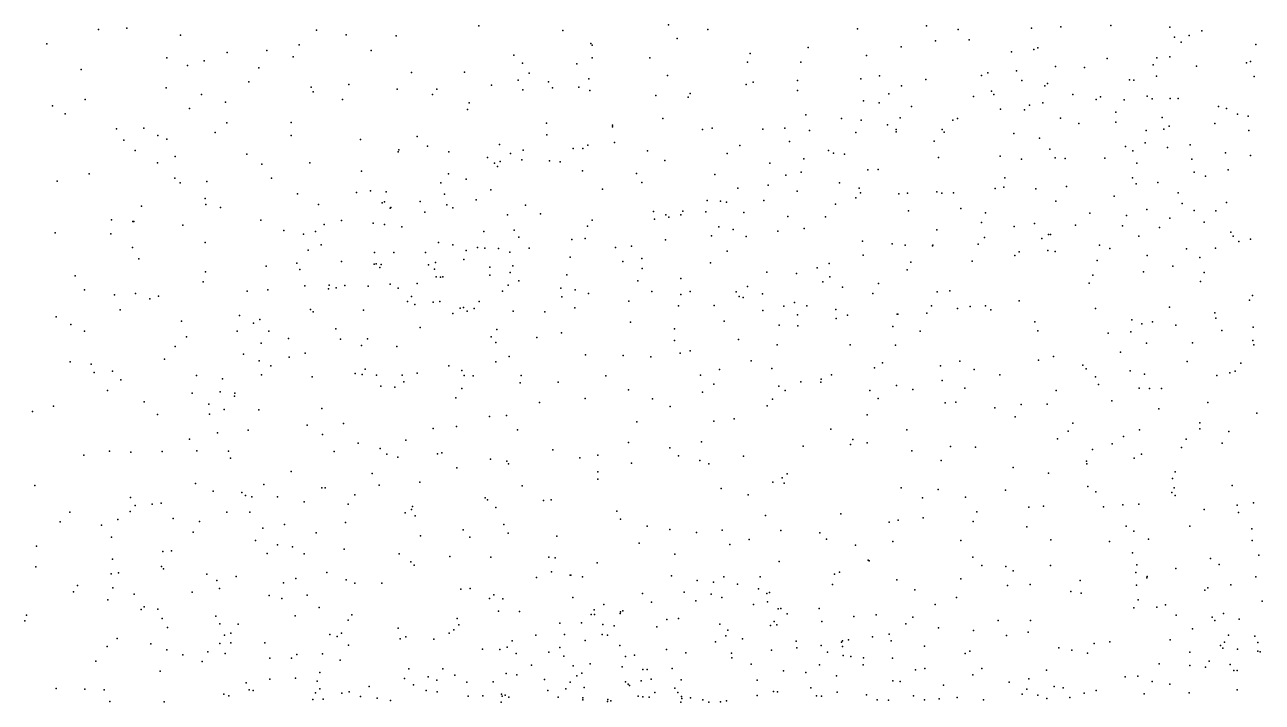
# Model space of a CAD drawing. Header units: metres. Extents: x -25 to 25, y -27.8 to 27.8.
# Drawn here: x -18.771 to -15.675, y 0.013 to 1.707 of the extents above; entities that cross this region are included whole.
import ezdxf

# ---------------------------------------------------------------- set-up
doc = ezdxf.new("R2010")
doc.units = ezdxf.units.M

msp = doc.modelspace()

# ---------------------------------------------------------------- linework, layer by layer
for p in [(-17.6345, 1.7041, 3.4828), (-17.1605, 1.7072, 14.3262), (-16.5146, 1.7042, 1.9715), (-16.0535, 1.7056, 6.6601), (-18.5857, 1.6956, -1.8191), (-18.5154, 1.6983, -7.9955), (-18.3811, 1.6815, 6.8283), (-18.0406, 1.6933, 5.7125), (-17.9669, 1.6816, 7.8731), (-17.8418, 1.6799, -8.3388), (-17.4247, 1.6926, 4.6029), (-17.1386, 1.6732, 2.5219), (-17.0621, 1.6954, -0.9799), (-16.687, 1.697, 15.7421), (-16.4352, 1.695, 14.1338), (-16.252, 1.6984, 9.0967), (-16.1788, 1.7023, 7.4646), (-15.9057, 1.7015, 9.8034), (-15.894, 1.6762, 7.4501), (-15.8578, 1.6804, 1.9467), (-15.826, 1.6917, -0.7025), (-18.7153, 1.6592, -7.5697), (-18.1648, 1.6427, 7.4469), (-18.0842, 1.6572, 7.5841), (-17.9037, 1.6426, 8.0137), (-17.3542, 1.6603, -1.0609), (-17.3513, 1.6564, 8.8299), (-16.811, 1.6507, 14.0933), (-16.5784, 1.6518, -8.0686), (-16.4925, 1.6674, 7.055), (-16.4081, 1.6697, 16.1556), (-16.2466, 1.6456, 16.4418), (-16.236, 1.6492, 1.9388), (-15.8774, 1.6636, 16.7541), (-15.6909, 1.6578, 6.2783), (-18.4154, 1.6243, -1.8597), (-18.3214, 1.617, 6.3178), (-18.264, 1.6376, -1.7591), (-18.0988, 1.6269, -1.6449), (-17.5474, 1.6312, 4.5022), (-17.5253, 1.6108, 8.6736), (-17.3508, 1.6246, -8.2353), (-17.2072, 1.6249, 15.2216), (-16.9626, 1.6135, 14.1169), (-16.9559, 1.6353, 15.4955), (-16.829, 1.6134, 8.999), (-16.6645, 1.6305, -0.9905), (-16.3024, 1.6391, 6.846), (-16.0631, 1.623, 16.6401), (-15.9385, 1.6247, 6.5409), (-15.9064, 1.6273, 14.1518), (-15.7143, 1.6122, 14.1768), (-15.7043, 1.6152, 16.8971), (-18.6291, 1.5953, -1.9522), (-18.3631, 1.6052, 6.9995), (-18.185, 1.5993, 5.9706), (-17.8033, 1.5878, -1.3835), (-17.6709, 1.5889, 3.2681), (-17.5091, 1.5865, -1.1804), (-17.3894, 1.6097, 14.737), (-17.1629, 1.5807, 14.2223), (-16.6327, 1.5796, 15.9042), (-16.3771, 1.5804, 12.0035), (-16.3617, 1.5867, -7.8616), (-16.2897, 1.5922, 7.5368), (-16.192, 1.6032, 14.1336), (-16.1195, 1.6003, 9.0789), (-15.9481, 1.607, 9.4067), (-15.839, 1.6036, 9.9761), (-18.4169, 1.5495, 6.669), (-18.2099, 1.5645, -8.1012), (-18.0539, 1.5513, 7.8234), (-17.9602, 1.5581, 5.5806), (-17.6026, 1.5563, 2.9588), (-17.536, 1.5687, -8.2243), (-17.4601, 1.5647, 5.0295), (-17.4506, 1.5494, 4.8036), (-17.3849, 1.5512, 2.6734), (-17.3593, 1.5722, 14.9651), (-16.9657, 1.5581, 8.9366), (-16.9487, 1.5638, -1.0617), (-16.8377, 1.5675, 15.6779), (-16.6792, 1.5718, 7.3055), (-16.5776, 1.5541, 11.988), (-16.5165, 1.5703, 16.2217), (-16.276, 1.5676, 12.1647), (-16.2192, 1.5548, 11.94), (-16.2119, 1.5607, -0.8623), (-16.0068, 1.5697, -7.5163), (-15.996, 1.5683, 7.5539), (-15.9394, 1.5784, 9.5614), (-15.6948, 1.5779, 7.4683), (-18.6196, 1.5206, -7.422), (-18.3287, 1.5328, 7.2382), (-18.0492, 1.5393, -8.1573), (-17.9761, 1.5206, -1.4989), (-17.839, 1.5463, 5.4486), (-17.7507, 1.5332, 4.0899), (-17.7395, 1.546, 3.6568), (-17.5243, 1.5442, 4.6398), (-17.3572, 1.5427, 15.1403), (-17.1918, 1.5301, -8.1262), (-17.1106, 1.5258, 15.5067), (-17.1058, 1.5354, 8.8764), (-16.8374, 1.5426, -8.0532), (-16.6722, 1.5171, 12.2167), (-16.6087, 1.5345, 8.9487), (-16.3973, 1.5282, 11.7873), (-16.3522, 1.5409, 12.314), (-16.3465, 1.5325, -0.9507), (-16.1486, 1.5331, 12.2521), (-16.0901, 1.5199, 6.7091), (-16.0799, 1.5267, 12.0297), (-16.0203, 1.5196, 14.1314), (-15.963, 1.5284, 2.015), (-15.9506, 1.5221, 9.2289), (-15.905, 1.5225, 9.7991), (-15.8855, 1.5224, -0.9133), (-18.7009, 1.5047, -2.0621), (-18.3584, 1.4979, 6.4228), (-18.2684, 1.5134, 7.4214), (-17.6628, 1.4955, -8.1706), (-17.6585, 1.5122, -1.3044), (-16.6332, 1.5118, 14.0384), (-16.5527, 1.5028, 11.7868), (-16.3295, 1.4959, 16.6446), (-16.2695, 1.4944, -7.6718), (-16.2569, 1.5062, 8.9208), (-16.2237, 1.5121, 11.7902), (-16.0413, 1.489, -0.9283), (-15.7845, 1.5027, 6.3986), (-15.7646, 1.4979, -1.0109), (-18.6697, 1.4847, -6.877), (-18.265, 1.4619, -1.7268), (-18.1044, 1.4632, -1.5754), (-17.4657, 1.461, 8.5792), (-17.3, 1.4565, 2.5384), (-17.174, 1.4725, -1.123), (-16.8167, 1.4817, 14.0318), (-16.7271, 1.4725, 16.0202), (-16.6781, 1.469, 16.1895), (-16.6124, 1.4566, 16.3998), (-16.5809, 1.4745, 7.1431), (-16.4492, 1.4689, 8.8793), (-16.4374, 1.4727, 7.0217), (-16.1796, 1.4739, 7.6305), (-16.1338, 1.4603, -7.5092), (-16.0414, 1.4636, 16.8138), (-15.9254, 1.475, -7.3642), (-15.7939, 1.4604, 14.1445), (-15.7372, 1.484, 10.0991), (-15.7099, 1.4783, -7.1453), (-18.5411, 1.4467, -7.0473), (-18.4723, 1.4485, -7.7372), (-18.4377, 1.43, 6.8634), (-18.2944, 1.438, 7.5862), (-18.1038, 1.4305, 5.8035), (-17.789, 1.4276, 3.5157), (-17.4645, 1.4317, 14.9274), (-17.3007, 1.4516, 14.2893), (-17.0752, 1.4456, 14.0914), (-17.0509, 1.4485, 15.6683), (-16.9244, 1.4462, 2.3642), (-16.8696, 1.4486, 15.8157), (-16.8074, 1.4427, 8.8788), (-16.6913, 1.4377, -7.9117), (-16.591, 1.4452, -1.0748), (-16.5907, 1.4394, 12.4836), (-16.476, 1.4455, 16.6072), (-16.4704, 1.4389, 7.5952), (-16.296, 1.4355, 12.5192), (-15.9651, 1.4425, 7.6568), (-15.9209, 1.4464, 6.5689), (-15.9076, 1.4534, 12.0217), (-15.7084, 1.4429, 7.6026), (-18.5224, 1.4188, -7.5218), (-18.4153, 1.4215, 7.0871), (-17.9304, 1.42, -8.0731), (-17.8349, 1.3941, 4.0865), (-17.7631, 1.4037, 4.3133), (-17.5826, 1.408, 4.6836), (-17.5235, 1.394, 8.4184), (-17.3988, 1.398, -1.2217), (-17.3749, 1.3979, 15.5435), (-17.362, 1.406, -8.0654), (-17.2955, 1.4125, 8.6826), (-16.982, 1.4052, -7.9811), (-16.8576, 1.4149, 12.0613), (-16.4959, 1.4164, 2.122), (-16.2324, 1.4234, 2.04), (-16.2066, 1.396, 6.8576), (-16.0168, 1.4028, 11.747), (-15.9682, 1.4119, -1.0813), (-15.9116, 1.4002, 9.4888), (-15.8549, 1.4068, 2.1342), (-18.4947, 1.3928, -7.3492), (-18.3944, 1.3779, 7.3863), (-18.215, 1.3833, 7.8269), (-17.8362, 1.3892, 5.4691), (-17.7097, 1.3898, 5.3426), (-17.6126, 1.3749, 8.2764), (-17.5816, 1.3654, 15.3437), (-17.5551, 1.3851, 5.1752), (-17.5274, 1.3693, 15.1553), (-17.4575, 1.3666, 15.702), (-17.4308, 1.3641, 14.4071), (-17.2125, 1.3923, 15.6974), (-17.1697, 1.3677, 2.4506), (-17.0138, 1.3854, 15.8352), (-16.822, 1.3718, -1.1061), (-16.7599, 1.3929, 2.2828), (-16.7477, 1.3857, 11.7492), (-16.7196, 1.3839, 7.4629), (-16.4851, 1.3754, 12.6183), (-16.3309, 1.3785, 16.7965), (-16.2773, 1.3712, -7.531), (-16.1932, 1.3741, 8.8039), (-16.168, 1.3725, 11.5992), (-16.0684, 1.3733, -7.3731), (-15.9983, 1.3922, 12.434), (-15.8509, 1.3711, 11.7862), (-15.7669, 1.3867, 12.1755), (-15.704, 1.3799, 11.8683), (-18.6097, 1.3344, -2.1236), (-18.4386, 1.3619, -1.8924), (-18.1775, 1.3583, 5.9507), (-18.0577, 1.3619, -7.96), (-17.9283, 1.3409, -1.3409), (-17.7103, 1.3347, 3.1248), (-17.5957, 1.3612, -8.0327), (-17.5877, 1.3529, 2.7825), (-17.3752, 1.3416, 8.5233), (-17.2406, 1.3354, 14.1773), (-17.0446, 1.3325, 8.7262), (-16.9065, 1.3608, 12.2286), (-16.867, 1.3312, 12.513), (-16.8287, 1.3386, 16.2518), (-16.6614, 1.3447, 13.9926), (-16.6353, 1.3454, 11.5906), (-15.989, 1.3612, 8.9874), (-15.8452, 1.3383, -7.1113), (-15.7602, 1.3441, 2.2485), (-18.6891, 1.3162, -6.804), (-18.3954, 1.324, 6.4457), (-18.3816, 1.3119, -1.7571), (-18.3154, 1.3156, -7.6978), (-18.1531, 1.3234, -1.4779), (-17.7295, 1.3122, 15.7348), (-17.6666, 1.3211, 2.9472), (-17.2273, 1.3128, 15.9495), (-16.9111, 1.3057, 11.8335), (-16.7328, 1.3118, 8.7464), (-16.3216, 1.3013, 8.6941), (-16.3187, 1.3244, 2.1329), (-16.1649, 1.3028, 12.6536), (-15.9994, 1.3247, 2.1492), (-15.9902, 1.3093, 7.7975), (-15.9363, 1.3126, 11.6222), (-15.8171, 1.3287, 12.4064), (-18.3196, 1.2728, 6.2348), (-18.0886, 1.2843, -7.8088), (-17.9409, 1.2874, 5.6117), (-17.9057, 1.2918, -7.9223), (-17.8662, 1.2895, 3.7285), (-17.7209, 1.2832, -7.9433), (-17.6043, 1.2944, 14.88), (-17.3251, 1.2959, 2.5168), (-16.9866, 1.299, 2.3959), (-16.8385, 1.2909, -7.7936), (-16.6917, 1.2743, 12.7285), (-16.6833, 1.2984, -7.7453), (-16.6801, 1.2871, 7.6508), (-16.5841, 1.2847, 16.7277), (-16.5626, 1.2861, -7.6354), (-16.4893, 1.2895, 8.6885), (-16.4762, 1.2861, -1.1103), (-16.4474, 1.287, 11.4986), (-16.3428, 1.2978, 7.7655), (-16.2409, 1.2968, 14.0355), (-16.045, 1.2785, 14.0785), (-15.8855, 1.2871, 9.2662), (-18.4789, 1.2534, 7.2572), (-18.3177, 1.2579, -6.8709), (-18.2809, 1.2502, -7.4383), (-18.0359, 1.258, 5.736), (-17.8765, 1.262, 15.7135), (-17.8705, 1.2648, 15.3128), (-17.8566, 1.2484, -1.2263), (-17.8549, 1.2499, 4.1618), (-17.7817, 1.2655, 3.2867), (-17.7145, 1.2567, 15.0764), (-17.7, 1.2497, -1.1856), (-17.6413, 1.2691, 15.8989), (-17.5179, 1.2558, 4.95), (-17.1978, 1.2402, -7.8191), (-17.124, 1.2408, 12.6906), (-17.0671, 1.239, 12.8544), (-17.0634, 1.2676, 16.1138), (-17.03, 1.2659, 12.3178), (-17.0152, 1.2639, 12.1358), (-16.9218, 1.2681, 12.648), (-16.7428, 1.2588, 7.2937), (-16.56, 1.2415, 2.2766), (-16.4291, 1.2481, 13.9855), (-16.1912, 1.2659, -7.3289), (-15.9636, 1.2452, 16.9713), (-15.8756, 1.2601, 14.1172), (-15.8452, 1.2424, 9.4116), (-15.7911, 1.2422, -6.7617), (-15.7644, 1.2627, 11.6277), (-18.5532, 1.2198, -6.7924), (-18.4999, 1.2155, -1.879), (-18.4974, 1.2151, 7.4117), (-18.1797, 1.2182, -6.9406), (-18.0212, 1.2074, -7.6424), (-17.9785, 1.2177, 8.1233), (-17.8992, 1.2111, 3.8781), (-17.8703, 1.2081, -7.739), (-17.7696, 1.2382, 4.4019), (-17.5632, 1.2317, -7.8409), (-17.4805, 1.2345, -1.1662), (-17.351, 1.2182, 12.7436), (-17.1953, 1.2207, 12.9981), (-17.1666, 1.2319, -1.1728), (-17.1592, 1.2263, 12.5187), (-17.1293, 1.232, 14.0754), (-16.972, 1.238, -1.1573), (-16.8613, 1.2276, 12.8155), (-16.7675, 1.2265, 13.9722), (-16.3771, 1.213, -7.4031), (-16.3676, 1.2365, 12.7765), (-16.2448, 1.2106, -1.1195), (-16.1061, 1.2361, 6.884), (-16.0148, 1.2301, 11.5038), (-15.9058, 1.2232, 6.7073), (-15.82, 1.2138, 2.4231), (-18.6945, 1.1868, -2.463), (-18.5552, 1.1842, -2.0509), (-18.375, 1.2062, -1.6108), (-18.1228, 1.1931, -7.3016), (-18.0734, 1.1835, -7.4787), (-18.0436, 1.1899, 15.4603), (-17.8274, 1.2017, 15.8759), (-17.6221, 1.19, 8.2351), (-17.5462, 1.1934, 2.7005), (-17.3629, 1.2036, 16.0857), (-17.0523, 1.1792, 11.9402), (-17.0345, 1.2016, 8.5819), (-16.9983, 1.1954, 16.31), (-16.9659, 1.1774, 11.7536), (-16.8865, 1.1913, 16.4574), (-16.8207, 1.1977, -7.6483), (-16.489, 1.1945, 16.8945), (-16.2951, 1.2024, 7.9512), (-16.2097, 1.1829, 11.409), (-16.2044, 1.1824, 8.456), (-16.142, 1.2059, -7.1827), (-16.0246, 1.2045, -1.1195), (-15.984, 1.1782, -6.9098), (-15.932, 1.1999, 9.0513), (-15.7534, 1.1888, -1.1374), (-15.7475, 1.1784, 9.7909), (-18.5009, 1.1506, 6.8517), (-18.3192, 1.1627, -1.4718), (-18.0289, 1.1572, -6.9799), (-17.7352, 1.1624, 14.7882), (-17.6995, 1.1565, 16.0277), (-17.6384, 1.15, 2.8532), (-17.6196, 1.1483, 12.779), (-17.5856, 1.1474, 4.8347), (-17.5346, 1.176, 12.9301), (-17.5088, 1.1484, 16.1243), (-17.4024, 1.1705, 12.5442), (-17.3687, 1.1729, -7.7169), (-17.2927, 1.1505, 12.4183), (-17.2529, 1.1535, 13.2375), (-17.1678, 1.1694, -7.6847), (-16.6746, 1.166, 12.8996), (-16.6009, 1.1597, -7.481), (-16.568, 1.1558, -1.1345), (-16.5001, 1.1546, 7.1578), (-16.4988, 1.1564, 12.8758), (-16.3855, 1.1583, 2.297), (-16.3698, 1.1754, 11.3998), (-16.2264, 1.1726, 12.8048), (-16.0821, 1.1558, 12.7449), (-16.0564, 1.1475, 8.7379), (-15.8645, 1.1465, 11.4698), (-15.792, 1.1489, 7.8051), (-15.7332, 1.1655, 17.0036), (-15.7047, 1.171, -6.3993), (-18.4856, 1.1221, -1.7161), (-18.0617, 1.1438, -1.2174), (-17.9779, 1.1153, 15.8347), (-17.8954, 1.1376, 3.6903), (-17.8471, 1.1373, 4.2985), (-17.7679, 1.1373, 14.6081), (-17.6724, 1.1204, 14.288), (-17.666, 1.1431, 4.6414), (-17.5571, 1.1382, 12.5888), (-17.406, 1.1262, 14.1627), (-17.2744, 1.1149, 2.4818), (-17.2272, 1.1228, 12.2518), (-17.0138, 1.1412, 13.22), (-16.673, 1.1307, 8.4867), (-16.4002, 1.116, 8.1502), (-16.2942, 1.1304, 8.3073), (-16.2834, 1.1393, -7.2045), (-16.211, 1.1424, 8.1633), (-16.1933, 1.1403, 17.0267), (-16.0879, 1.1174, 8.0694), (-15.9626, 1.1298, -6.7062), (-15.8314, 1.125, -6.483), (-18.3187, 1.089, 7.9489), (-18.1666, 1.1037, -6.7977), (-18.0902, 1.111, 5.8579), (-18.0825, 1.0956, 15.2891), (-17.8968, 1.1083, 14.2947), (-17.8918, 1.1093, -7.3216), (-17.8826, 1.1006, 14.8405), (-17.8794, 1.1079, -7.0737), (-17.7606, 1.1071, 14.133), (-17.7457, 1.096, 5.4888), (-17.7434, 1.1126, 3.15), (-17.6075, 1.1012, -7.5276), (-17.5565, 1.0878, 13.1997), (-17.5496, 1.1047, 5.0592), (-17.2264, 1.0978, 14.0696), (-17.0548, 1.1119, 8.4405), (-16.9143, 1.0884, 11.614), (-16.8401, 1.085, 2.3991), (-16.7886, 1.0992, 16.6843), (-16.7587, 1.1105, 13.0565), (-16.5629, 1.0943, 8.383), (-16.5539, 1.1132, 2.37), (-15.9723, 1.0892, 6.8739), (-15.8987, 1.1034, 12.7002), (-15.8199, 1.0881, 9.22), (-18.6446, 1.0797, -6.7652), (-18.3243, 1.0645, 6.2464), (-18.0702, 1.0541, 14.1258), (-18.0092, 1.056, 13.926), (-17.9702, 1.0549, 5.7424), (-17.9115, 1.0535, 3.9934), (-17.8561, 1.0582, 16.0205), (-17.7893, 1.0605, -6.8413), (-17.7415, 1.0772, -7.1471), (-17.7303, 1.0758, 13.9787), (-17.7248, 1.0767, 12.9839), (-17.6075, 1.0809, -1.0812), (-17.5615, 1.0559, -7.0792), (-17.5348, 1.067, -7.3563), (-17.4146, 1.0815, 13.3299), (-17.2372, 1.0665, -1.1436), (-17.1294, 1.0725, -7.4761), (-16.9622, 1.0527, 13.3798), (-16.774, 1.0644, -7.3954), (-16.7563, 1.0765, 7.7959), (-16.6351, 1.0605, 8.0755), (-16.1077, 1.0614, -6.7479), (-16.0983, 1.0809, 2.466), (-15.8296, 1.0655, 2.7575), (-18.6213, 1.0446, -2.1503), (-18.5463, 1.0319, 7.1331), (-18.4934, 1.0356, 7.7154), (-18.4575, 1.0219, -1.5044), (-18.436, 1.0284, 6.4939), (-18.2139, 1.0414, -1.231), (-18.1625, 1.0443, 15.5478), (-18.0106, 1.0472, 15.0213), (-17.9917, 1.0493, -6.775), (-17.8365, 1.0485, 5.6055), (-17.8028, 1.0274, 8.2398), (-17.5755, 1.0408, 8.245), (-17.4293, 1.0488, -1.0959), (-17.4269, 1.0267, -6.8468), (-17.3938, 1.0441, 16.2616), (-17.3605, 1.0349, -7.0793), (-17.2023, 1.0401, -7.3193), (-17.1294, 1.0325, 8.2163), (-17.1058, 1.0403, 16.4081), (-16.9913, 1.0393, 8.3072), (-16.9831, 1.028, -7.317), (-16.9737, 1.0249, 13.926), (-16.9247, 1.0344, -1.2036), (-16.7249, 1.0508, 7.948), (-16.6493, 1.0353, 16.8866), (-16.4882, 1.0396, 13.0082), (-16.4561, 1.0418, -1.1241), (-15.699, 1.0301, 9.5184), (-18.5316, 0.9946, 6.873), (-18.0554, 0.9953, 14.6157), (-17.9233, 0.9934, 3.8488), (-17.8133, 1.015, 12.6319), (-17.7945, 1.008, 3.2945), (-17.7492, 1.0137, 12.4805), (-17.7325, 1.0156, 4.5289), (-17.6811, 0.9983, 13.237), (-17.6731, 0.9998, 13.8228), (-17.6642, 0.9914, -6.7439), (-17.6463, 0.998, 16.2174), (-17.6339, 1.0149, 5.3837), (-17.5491, 0.9912, 5.1873), (-17.3942, 0.999, 8.2334), (-17.2593, 1.016, 13.4674), (-17.1355, 1.004, -7.0477), (-17.0459, 1.0055, 11.7297), (-16.9243, 0.993, -7.1368), (-16.8721, 1.0039, 7.8953), (-16.8446, 1.0129, 11.4987), (-16.814, 1.0043, 13.8547), (-16.742, 0.9949, -7.1424), (-16.5021, 1.0047, 13.8394), (-16.4369, 0.9979, 2.4534), (-16.4053, 1.0029, 7.1748), (-16.367, 1.0047, -6.9042), (-16.3536, 0.9943, 11.2918), (-16.2827, 1.0167, 13.8798), (-16.0918, 0.9976, 2.6491), (-15.9068, 1.0006, 7.9667), (-15.7065, 1.0182, 7.7371), (-18.6922, 0.9767, -2.5016), (-18.3782, 0.9658, -6.734), (-18.2337, 0.9801, 8.0567), (-18.1986, 0.961, 15.3345), (-18.1823, 0.9704, 15.703), (-18.0488, 0.9895, 8.1666), (-17.6994, 0.9855, 3.0692), (-17.4699, 0.9897, 12.2606), (-17.2549, 0.9635, -6.7057), (-17.0208, 0.9659, -6.8531), (-16.8372, 0.9816, 7.4731), (-16.7407, 0.9726, 7.3104), (-16.7121, 0.9809, 13.2821), (-16.5882, 0.9836, 7.2464), (-16.5869, 0.9838, -7.0162), (-16.5137, 0.9862, 17.0085), (-16.2441, 0.9643, 2.5703), (-16.0008, 0.9697, -1.0602), (-15.9497, 0.9647, 17.0971), (-15.7938, 0.9872, 6.7716), (-15.7911, 0.9738, 11.3444), (-18.6551, 0.9575, -2.3449), (-18.6211, 0.941, -1.9412), (-18.2389, 0.941, 14.1095), (-18.1601, 0.9409, 14.431), (-17.9922, 0.9469, -1.0332), (-17.7812, 0.95, 13.6485), (-17.5893, 0.9452, 2.8392), (-17.4275, 0.9369, -6.6744), (-17.1455, 0.9466, 13.5476), (-16.8837, 0.9556, 16.6915), (-16.8365, 0.9543, -6.9749), (-16.5987, 0.9529, 2.4543), (-16.5304, 0.9413, -6.8343), (-16.2363, 0.9422, 12.9427), (-16.06, 0.9358, 8.3032), (-16.0034, 0.9393, 11.2974), (-15.976, 0.9591, 8.8747), (-15.8912, 0.9557, 14.0214), (-15.7758, 0.9423, 2.9976), (-15.6974, 0.9514, 9.3629), (-18.3944, 0.9027, -1.3021), (-18.3661, 0.9271, 7.9377), (-18.1792, 0.9111, -6.7269), (-18.111, 0.9224, 14.7432), (-17.9806, 0.9213, 16.0193), (-17.9281, 0.9054, 12.7453), (-17.913, 0.9218, -6.7209), (-17.8401, 0.903, 3.4267), (-17.6041, 0.9268, 13.4218), (-17.5919, 0.9127, 4.8279), (-17.4899, 0.9252, 13.8511), (-17.1452, 0.9176, 11.8183), (-16.9851, 0.9198, 13.5564), (-16.888, 0.9065, 7.7487), (-16.7054, 0.9069, -6.8116), (-16.5925, 0.9062, 13.2185), (-15.9642, 0.9112, 2.9292), (-15.8491, 0.9119, 9.1034), (-15.6981, 0.9176, -6.2133), (-15.6961, 0.9072, -1.0474), (-18.4208, 0.8709, 6.468), (-18.2232, 0.8837, 13.7902), (-18.1843, 0.867, 14.593), (-18.1088, 0.876, 13.658), (-18.0687, 0.8857, 5.9162), (-17.5589, 0.8773, 8.2565), (-17.3681, 0.8816, 16.4005), (-17.2734, 0.8801, 13.6347), (-17.2048, 0.8768, 13.9075), (-17.1313, 0.8858, -6.5986), (-17.1058, 0.8918, 2.5027), (-16.9531, 0.8668, -6.6206), (-16.2347, 0.8685, -1.0669), (-16.1967, 0.878, 11.2515), (-16.0298, 0.8888, 7.0256), (-18.6566, 0.8644, -2.1278), (-18.6043, 0.8586, -1.7724), (-18.5966, 0.8377, -6.7168), (-18.551, 0.8411, -1.5738), (-18.1548, 0.8545, 8.1282), (-17.9189, 0.8456, 3.787), (-17.7095, 0.8546, -6.6747), (-17.6775, 0.843, 12.2535), (-17.5919, 0.8645, 5.3912), (-17.0328, 0.8451, 16.5905), (-16.9021, 0.8475, 11.5079), (-16.6451, 0.8489, -1.1788), (-16.6249, 0.8622, -6.6731), (-16.4797, 0.8545, -6.6099), (-16.4314, 0.8657, 13.7846), (-16.3953, 0.8454, 17.1018), (-16.1235, 0.8559, 17.1303), (-16.1157, 0.8464, 12.9133), (-16.0052, 0.8418, 13.8888), (-15.8631, 0.8648, 6.9044), (-15.7564, 0.8372, 3.1237), (-15.7428, 0.8412, 11.2786), (-15.7282, 0.861, 17.0507), (-18.5299, 0.8192, 7.641), (-18.3409, 0.8304, 14.0421), (-18.2763, 0.822, 14.362), (-18.178, 0.832, 6.0688), (-18.0512, 0.8272, -6.7093), (-17.9438, 0.8348, 12.5801), (-17.9266, 0.833, 13.0078), (-17.8904, 0.8311, 4.1723), (-17.8267, 0.8308, 13.253), (-17.8221, 0.8142, 12.3663), (-17.7893, 0.8356, 4.4104), (-17.6717, 0.8301, 5.5611), (-17.649, 0.8295, 4.6638), (-17.5316, 0.8114, -0.9694), (-17.529, 0.8299, 5.0966), (-17.4359, 0.8133, 12.1087), (-17.3173, 0.8295, 8.1789), (-17.08, 0.8306, 13.7005), (-17.0467, 0.8085, -1.1815), (-16.829, 0.8139, 2.5118), (-16.7791, 0.8138, -6.5596), (-16.7786, 0.8209, 7.365), (-16.7526, 0.8316, 13.607), (-16.4757, 0.8178, 2.5878), (-16.3317, 0.8319, -6.5037), (-16.0918, 0.8265, 2.8957), (-16.0843, 0.8073, 8.6535), (-15.9694, 0.8338, 8.1329), (-15.7886, 0.8301, 14.0402), (-18.564, 0.793, 7.1195), (-18.3515, 0.786, 14.2079), (-18.2819, 0.7896, 6.2126), (-18.246, 0.7785, 15.2641), (-18.2447, 0.7859, -1.0819), (-17.8802, 0.8036, 5.7743), (-17.8447, 0.8007, 16.1997), (-17.6924, 0.7741, 16.3086), (-17.6774, 0.7974, 3.1665), (-17.2605, 0.7946, 13.763), (-17.0754, 0.7883, -6.45), (-16.884, 0.8038, 16.7406), (-16.8681, 0.7929, 7.5221), (-16.6569, 0.793, 13.4409), (-16.5898, 0.8048, 13.7476), (-16.549, 0.7952, 17.0253), (-16.4185, 0.7981, 11.2427), (-16.1904, 0.7924, -6.4167), (-15.9827, 0.7981, -6.3543), (-15.9573, 0.7974, 3.092), (-15.9266, 0.7977, 17.1134), (-18.6984, 0.7531, -2.4746), (-18.4722, 0.7639, 6.6135), (-18.3101, 0.7586, 13.7363), (-18.272, 0.7449, 15.5491), (-18.1849, 0.7439, 13.6013), (-18.0278, 0.7474, 12.7101), (-17.4825, 0.7623, -6.5943), (-17.3689, 0.7728, 2.7276), (-17.2002, 0.7718, 11.8366), (-17.1557, 0.7527, 2.6151), (-16.9135, 0.7542, -6.422), (-16.9001, 0.7708, -1.236), (-16.6354, 0.7724, 7.2788), (-16.4684, 0.762, -6.4675), (-16.4416, 0.7637, 13.1671), (-16.3436, 0.7496, -1.0724), (-16.2781, 0.7576, 2.769), (-16.2128, 0.7581, 7.167), (-16.0508, 0.7667, 8.3087), (-15.9339, 0.7468, 8.9757), (-15.8114, 0.7627, -6.2361), (-18.7516, 0.7399, -2.6355), (-18.4387, 0.7325, 7.8275), (-18.3084, 0.7332, 7.9922), (-17.6084, 0.7278, 8.2547), (-17.5658, 0.7303, 3.0236), (-17.2395, 0.7142, 16.5168), (-17.0469, 0.7161, 7.934), (-16.9956, 0.7218, 2.5911), (-16.6631, 0.7319, 2.5962), (-16.2926, 0.7271, 13.7606), (-15.6881, 0.7356, 3.2261), (-18.2886, 0.687, -6.7078), (-18.2114, 0.6931, 14.8858), (-18.0644, 0.7061, 13.4852), (-18.026, 0.6829, 5.9633), (-17.9735, 0.71, 16.123), (-17.7486, 0.6978, 5.7213), (-17.6903, 0.7023, 4.5121), (-17.5381, 0.6943, 5.413), (-16.7545, 0.6959, 16.8628), (-16.5636, 0.6942, 13.3631), (-16.1608, 0.6907, 2.9841), (-16.149, 0.7109, 11.2197), (-15.9816, 0.6944, 13.8481), (-15.8313, 0.7116, 12.8282), (-15.8308, 0.697, 3.293), (-15.7586, 0.6897, 17.0602), (-18.3585, 0.6711, 6.4387), (-17.9365, 0.6611, 13.2243), (-17.8175, 0.6685, 4.3056), (-17.2599, 0.6623, 8.1128), (-17.078, 0.6639, 16.6052), (-16.8234, 0.6538, 7.3665), (-16.7051, 0.6577, -6.3561), (-16.6988, 0.6697, 11.3535), (-16.6629, 0.662, -1.1913), (-16.4548, 0.6528, 17.0736), (-16.3923, 0.6506, 7.2289), (-16.1873, 0.6716, 12.9975), (-16.0503, 0.6595, 8.8054), (-16.0218, 0.6776, -0.9889), (-15.8767, 0.6503, 11.2255), (-15.8652, 0.6706, 6.958), (-15.7754, 0.6607, 14.0165), (-18.6226, 0.6306, -1.8025), (-18.559, 0.6413, -1.5275), (-18.505, 0.6384, -1.3816), (-18.4266, 0.64, 13.9703), (-18.3398, 0.6416, 14.3883), (-18.2612, 0.6412, 6.253), (-18.2559, 0.6238, 15.3744), (-17.9964, 0.6398, 13.0124), (-17.8817, 0.6472, 12.3434), (-17.865, 0.6336, 5.8476), (-17.837, 0.6256, -0.9071), (-17.7382, 0.6345, 3.3847), (-17.7273, 0.6366, -6.6387), (-17.6053, 0.6213, 5.621), (-17.4494, 0.6439, 16.4532), (-17.3817, 0.6242, 12.0217), (-17.3374, 0.6311, -6.4941), (-17.1566, 0.6491, -1.1482), (-17.1352, 0.6294, -6.3621), (-16.9723, 0.6282, 7.763), (-16.5516, 0.6415, 13.6556), (-16.0998, 0.6452, 8.551), (-15.9952, 0.6231, 7.0658), (-15.9772, 0.6335, -6.2879), (-18.1042, 0.5903, 6.0811), (-17.69, 0.599, 12.1647), (-17.5643, 0.6156, -0.9396), (-17.5602, 0.6091, 3.1562), (-17.337, 0.589, 2.9367), (-17.253, 0.6108, 11.8987), (-17.0815, 0.6174, 11.6946), (-17.0594, 0.6089, 2.7279), (-16.4778, 0.6174, -1.1115), (-16.298, 0.5998, -6.3463), (-16.1143, 0.6161, 13.7871), (-16.1138, 0.6089, 3.2449), (-15.893, 0.5889, 9.0158), (-18.3437, 0.5604, 7.9014), (-17.9016, 0.5853, 3.8619), (-17.7822, 0.5637, 16.2773), (-17.3367, 0.571, -1.0449), (-16.8989, 0.5637, 7.4826), (-16.876, 0.5739, -1.2817), (-16.8708, 0.5612, 11.4785), (-16.8636, 0.5843, 16.7572), (-16.2095, 0.5861, -1.0185), (-15.8993, 0.5722, 3.4769), (-18.7451, 0.555, -2.6756), (-18.2989, 0.5409, 14.6027), (-18.2273, 0.5378, -6.6834), (-18.2181, 0.5304, -1.0212), (-18.2025, 0.5269, 14.982), (-18.1728, 0.5572, 15.8436), (-18.1384, 0.5268, 13.4955), (-18.0277, 0.5489, -0.9275), (-18.0193, 0.549, 12.517), (-17.9446, 0.532, 5.9521), (-17.8838, 0.556, -6.6583), (-17.5262, 0.5539, 4.781), (-17.0284, 0.5472, -1.2258), (-16.9612, 0.532, 7.6289), (-16.5785, 0.549, 7.259), (-16.486, 0.5449, 13.2937), (-16.3168, 0.5438, 3.0132), (-16.1112, 0.5529, 3.3911), (-16.0915, 0.5391, 12.9301), (-15.9012, 0.5372, 8.1258), (-15.895, 0.549, 13.8964), (-15.8924, 0.5298, 17.0706), (-15.7505, 0.5551, 6.8692), (-18.506, 0.5251, 7.5261), (-18.4946, 0.5052, 7.018), (-18.4517, 0.5087, 7.6757), (-18.4295, 0.5107, 14.0791), (-18.0713, 0.5145, -6.6703), (-17.9612, 0.5082, 13.1985), (-17.801, 0.5022, 8.1917), (-17.6185, 0.5245, 16.3742), (-17.6128, 0.5191, 4.5297), (-17.5924, 0.5002, 3.3003), (-17.4732, 0.5178, 5.1352), (-17.4539, 0.5194, -6.5334), (-16.5251, 0.5242, 16.9997), (-16.4173, 0.5262, 11.2437), (-16.2587, 0.5013, 13.0381), (-16.222, 0.5038, 7.1692), (-16.0719, 0.502, 8.4682), (-16.0235, 0.5064, 11.2258), (-15.9838, 0.508, 8.2592), (-15.7377, 0.5056, 11.2253), (-15.6968, 0.5117, 16.9848), (-18.658, 0.4882, -2.5259), (-18.538, 0.4699, -1.5025), (-18.5069, 0.4897, 7.2665), (-18.3993, 0.4727, -1.2082), (-18.3333, 0.4651, 6.5577), (-18.2654, 0.4888, 13.6365), (-18.2072, 0.4882, 15.7093), (-17.8186, 0.487, 12.265), (-17.8032, 0.4952, 3.5909), (-17.7936, 0.4793, 4.2004), (-17.2891, 0.4913, -6.4004), (-17.2801, 0.4705, 8.0489), (-16.9173, 0.4804, -6.1445), (-16.7293, 0.4841, 2.8486), (-16.5854, 0.4681, -6.2321), (-16.5235, 0.4742, 2.947), (-16.3981, 0.4652, 13.135), (-16.389, 0.4896, -1.0924), (-15.8198, 0.4953, 3.5896), (-15.7345, 0.4879, 9.1066), (-18.682, 0.4641, -4.1009), (-18.5787, 0.4559, -1.8307), (-18.3492, 0.4386, 14.3359), (-18.1747, 0.448, 15.234), (-18.1212, 0.4577, 6.1927), (-18.0414, 0.4369, 12.6699), (-17.9679, 0.4624, 8.136), (-17.674, 0.4442, 12.1702), (-17.5718, 0.4579, 8.162), (-17.5614, 0.436, 5.756), (-17.2137, 0.4533, -1.1475), (-17.1566, 0.4447, 7.9029), (-17.0898, 0.4378, 11.7593), (-17.0261, 0.4431, 2.9521), (-16.8791, 0.4425, 7.3043), (-16.7813, 0.4368, 16.7751), (-16.6079, 0.4635, -1.2013), (-16.2639, 0.4517, 11.2434), (-16.0157, 0.453, 3.5842), (-15.996, 0.4412, 8.8357), (-15.856, 0.4537, 12.7976), (-15.7012, 0.4471, -1.043), (-18.7416, 0.403, -6.5396), (-18.5533, 0.4256, -1.674), (-18.193, 0.4173, 15.5553), (-18.1385, 0.4069, 15.0857), (-17.7803, 0.4294, -0.9267), (-17.6568, 0.426, -6.5867), (-17.4395, 0.4282, 5.529), (-17.2339, 0.411, 3.1134), (-17.0071, 0.4079, 7.5291), (-16.9588, 0.4204, 16.652), (-16.765, 0.421, -6.14), (-16.6927, 0.4057, 2.9906), (-16.5987, 0.4154, 13.4204), (-16.4286, 0.4177, 3.1877), (-16.2038, 0.4189, -6.2422), (-16.0566, 0.4153, 8.6231), (-15.9593, 0.4206, -6.1826), (-15.6999, 0.4177, 6.757), (-18.4251, 0.3897, 7.5535), (-18.4033, 0.3916, 6.8722), (-18.1644, 0.3847, 7.9767), (-18.1012, 0.4013, 15.8995), (-18.0717, 0.3842, 13.4989), (-17.9714, 0.3959, 6.0807), (-17.8337, 0.3841, 16.2012), (-17.7072, 0.3774, 3.54), (-17.605, 0.3758, 3.4171), (-17.4592, 0.3759, 4.696), (-17.4438, 0.3741, 12.0821), (-17.144, 0.3837, 16.5359), (-16.3988, 0.3755, 3.4678), (-15.9995, 0.3863, 13.8487), (-15.8045, 0.3723, 3.7421), (-15.6835, 0.3809, 8.0265), (-18.7425, 0.3517, -2.8226), (-18.5514, 0.3706, -1.9801), (-18.4284, 0.3522, -6.6131), (-18.4234, 0.3465, 7.0739), (-17.8047, 0.3643, 3.9945), (-17.7963, 0.3558, 3.7695), (-17.3383, 0.3618, 16.4734), (-16.8836, 0.3649, 3.0984), (-16.661, 0.3683, 3.137), (-16.6585, 0.3671, 16.8456), (-16.3766, 0.3553, -6.2017), (-16.3162, 0.3526, 7.1551), (-16.2981, 0.3416, 3.6093), (-16.2044, 0.3552, 13.7782), (-15.9886, 0.357, -1.0526), (-15.8907, 0.3472, 11.2593), (-15.7824, 0.3572, -6.0412), (-18.5544, 0.3345, -2.4381), (-18.5357, 0.3371, -4.169), (-18.3154, 0.3336, 7.7481), (-18.29, 0.3177, 14.4333), (-18.2421, 0.3278, 6.524), (-18.1231, 0.3116, 15.3947), (-18.0921, 0.3229, -6.6197), (-18.0151, 0.3373, 12.8893), (-17.9669, 0.3193, -0.968), (-17.9452, 0.3109, 13.0356), (-17.8775, 0.3105, 13.2252), (-17.4904, 0.3251, 4.4866), (-17.4529, 0.3394, 3.3305), (-17.4063, 0.3305, 5.2379), (-17.4046, 0.3311, -6.4338), (-17.3753, 0.3268, -1.1015), (-17.1527, 0.3289, 7.7873), (-17.0885, 0.3173, -3.3377), (-17.0474, 0.3131, 13.7684), (-17.0215, 0.3267, -2.9857), (-16.9309, 0.3268, -1.3734), (-16.7447, 0.3334, 3.2663), (-16.7328, 0.3384, 7.2277), (-16.5894, 0.3192, 13.7402), (-16.4289, 0.3218, -1.1489), (-16.1308, 0.3173, 3.6982), (-15.9911, 0.3374, 8.4071), (-15.9634, 0.3246, 6.9967), (-15.9626, 0.3278, 12.7841), (-15.6906, 0.3264, 9.0504), (-18.6488, 0.2893, -4.6828), (-18.6385, 0.3054, -3.9164), (-18.5499, 0.2991, -4.5334), (-18.4965, 0.283, -1.693), (-18.3521, 0.288, 14.079), (-18.2834, 0.2975, 6.7161), (-18.1588, 0.2797, 14.7438), (-18.0643, 0.2809, 15.2372), (-17.6801, 0.2957, -0.9856), (-17.6566, 0.2979, 5.9306), (-17.5975, 0.2815, 4.2862), (-17.2252, 0.2846, 13.8107), (-17.1208, 0.288, 7.6183), (-17.0537, 0.2837, 7.4066), (-16.9873, 0.3082, 11.722), (-16.935, 0.2966, -3.1172), (-16.9145, 0.2853, -5.9658), (-16.9077, 0.2873, -3.3051), (-16.7499, 0.3076, 13.5486), (-16.5444, 0.2939, 11.398), (-16.3119, 0.3052, 11.3052), (-16.2556, 0.3076, 12.9466), (-16.1534, 0.2903, 11.2969), (-16.1283, 0.2855, -6.1442), (-15.9896, 0.3055, 16.9768), (-15.8189, 0.2935, 14.067), (-15.811, 0.2988, 8.1968), (-15.7533, 0.3064, -1.0937), (-18.5629, 0.269, -6.5378), (-18.4719, 0.2519, -1.914), (-18.1277, 0.2722, -1.0552), (-18.0337, 0.2497, 6.3169), (-17.6083, 0.2727, 16.3055), (-17.5747, 0.2718, 12.1954), (-17.3994, 0.2751, 7.9857), (-17.3217, 0.2572, 5.467), (-17.2024, 0.2632, -2.8589), (-17.0916, 0.2669, 11.8768), (-17.0271, 0.2746, -3.4754), (-16.9475, 0.2576, -2.8237), (-16.9126, 0.2645, 7.2271), (-16.4928, 0.2577, 3.6586), (-16.44, 0.2752, 16.8889), (-15.996, 0.2489, 13.922), (-15.9853, 0.269, 8.6023), (-15.9384, 0.2507, -6.0525), (-15.9169, 0.2569, 8.7435), (-15.6749, 0.2657, 14.8227), (-18.7706, 0.2167, -3.206), (-18.7664, 0.2305, -3.4905), (-18.4791, 0.245, -3.992), (-18.4379, 0.2462, -1.4858), (-18.4271, 0.2226, -2.3068), (-18.2924, 0.2285, 6.9946), (-18.0941, 0.2288, 13.6525), (-17.9615, 0.2186, 15.9349), (-17.9526, 0.2318, 12.7586), (-17.6886, 0.2226, 4.0069), (-17.5856, 0.2408, -6.476), (-17.5326, 0.2401, -1.0781), (-17.3537, 0.2325, 13.8884), (-17.3459, 0.2442, 13.6471), (-17.3453, 0.2324, 5.1144), (-17.2813, 0.2351, -1.2309), (-17.2802, 0.239, 12.0877), (-17.2748, 0.242, -3.1543), (-17.1646, 0.22, 16.4602), (-17.1355, 0.2222, -2.6031), (-16.886, 0.2467, 3.391), (-16.8791, 0.2473, 13.6233), (-16.8636, 0.2344, 11.6604), (-16.7829, 0.2474, 13.7923), (-16.6967, 0.2278, 3.5725), (-16.641, 0.2317, -1.3523), (-16.5494, 0.2259, -6.0624), (-16.3355, 0.2175, -6.0962), (-16.2549, 0.2178, 3.7677), (-15.8901, 0.2312, -1.123), (-15.8006, 0.226, 12.6447), (-15.7935, 0.2175, 3.9227), (-15.772, 0.235, 6.7254), (-15.7326, 0.2206, 5.477), (-18.4133, 0.2004, -2.1112), (-18.2827, 0.209, 7.5337), (-18.2369, 0.208, 13.8403), (-17.9784, 0.1858, 7.9306), (-17.8366, 0.1982, 6.1774), (-17.7087, 0.1862, 16.1804), (-17.6971, 0.1944, 12.3186), (-17.6851, 0.2063, 13.5579), (-17.4321, 0.2109, 12.1805), (-17.3776, 0.2119, 3.4343), (-17.3242, 0.2075, 5.7827), (-17.2963, 0.2044, 5.304), (-17.1892, 0.2015, 13.6038), (-17.0321, 0.208, 13.6151), (-17.0121, 0.1934, -2.4268), (-16.9053, 0.2047, 13.8824), (-16.8956, 0.2153, -1.4944), (-16.889, 0.2064, -2.5406), (-16.7766, 0.2153, -3.5451), (-16.5669, 0.2095, 16.7671), (-16.4848, 0.199, 13.0566), (-16.3974, 0.1924, 11.4054), (-16.2604, 0.1885, 12.8483), (-15.849, 0.1966, -5.9254), (-18.5391, 0.1728, -2.7043), (-18.4548, 0.1589, -4.8038), (-18.2828, 0.1601, -1.2937), (-18.2711, 0.1805, -4.3323), (-18.2554, 0.1616, 7.2322), (-18.255, 0.1855, -4.087), (-18.1696, 0.162, 14.3991), (-18.0074, 0.1829, 15.3831), (-17.9891, 0.1776, -6.5352), (-17.9606, 0.1562, 14.8948), (-17.8314, 0.1718, 12.4792), (-17.8169, 0.1768, 13.1269), (-17.747, 0.171, -6.4831), (-17.5512, 0.1664, 13.4627), (-17.4921, 0.1807, 3.5414), (-17.4203, 0.1828, 4.371), (-17.3684, 0.1673, -3.2747), (-17.3262, 0.1821, 16.3758), (-17.3132, 0.1805, 7.8005), (-17.2819, 0.1548, 4.4811), (-17.0423, 0.164, -1.5706), (-17.0165, 0.1795, -3.6594), (-16.9753, 0.1715, 3.5085), (-16.8405, 0.166, 3.611), (-16.7779, 0.1548, -2.3893), (-16.7272, 0.1636, -3.8061), (-16.7248, 0.1665, -5.9216), (-16.7099, 0.169, -3.1544), (-16.6497, 0.1765, -3.44), (-16.6086, 0.1836, -3.6409), (-16.6035, 0.1663, 13.8458), (-16.315, 0.1798, 13.8529), (-16.0953, 0.1599, -6.0276), (-16.0562, 0.1639, 3.8621), (-15.9051, 0.1692, 6.8157), (-15.779, 0.155, 5.6783), (-15.769, 0.1636, 14.3752), (-15.7592, 0.1807, 16.7993), (-15.6935, 0.1783, 6.4487), (-15.686, 0.1622, 6.1369), (-18.5644, 0.1525, -3.7049), (-18.4153, 0.1442, -3.8107), (-18.3752, 0.1316, -1.8636), (-18.3123, 0.1395, -4.6474), (-18.269, 0.1347, -3.8983), (-18.0896, 0.1322, 7.7597), (-18.0255, 0.134, 6.5043), (-17.6254, 0.1457, 7.9548), (-17.5818, 0.1452, 6.0694), (-17.564, 0.1504, 13.8393), (-17.5416, 0.1349, 4.1036), (-17.4597, 0.138, -3.068), (-17.4323, 0.1496, -2.7075), (-17.422, 0.1285, 5.9983), (-17.2674, 0.1273, 3.5232), (-17.2451, 0.1307, -2.3493), (-17.1656, 0.1453, -1.4489), (-17.1166, 0.1364, 14.0581), (-17.0025, 0.1356, 16.4701), (-17.002, 0.1245, -2.0896), (-16.9026, 0.1435, -2.2081), (-16.8393, 0.1489, -1.6261), (-16.7622, 0.1382, 16.5848), (-16.7249, 0.1526, -2.5963), (-16.7233, 0.1302, 11.6471), (-16.7042, 0.1272, -2.8349), (-16.6722, 0.1245, -4.0027), (-16.52, 0.1532, 7.0785), (-16.4178, 0.1353, -3.8073), (-16.4067, 0.141, -1.2714), (-16.184, 0.1491, 16.8362), (-16.151, 0.1434, 6.9807), (-16.1117, 0.1354, 12.6931), (-15.8562, 0.1383, 5.3271), (-15.7737, 0.1484, 8.8232), (-15.7366, 0.1459, 8.3364), (-15.6858, 0.1411, -1.2157), (-15.6798, 0.1393, 4.1624), (-18.5925, 0.116, -2.891), (-18.3264, 0.115, -2.4468), (-18.1573, 0.1234, -4.4232), (-18.1036, 0.1229, 6.7338), (-17.9819, 0.1184, 15.6464), (-17.8096, 0.0963, 13.7501), (-17.7251, 0.0967, -1.1279), (-17.5026, 0.1056, -1.1936), (-17.3987, 0.1043, -2.4265), (-17.3559, 0.109, -6.1357), (-17.276, 0.1013, -5.8959), (-17.2243, 0.0948, 4.8046), (-17.2133, 0.0953, 13.4811), (-17.1508, 0.0976, 5.473), (-16.9535, 0.1086, -1.756), (-16.7826, 0.1065, 13.3404), (-16.6736, 0.1063, 13.1973), (-16.6002, 0.1229, -3.2623), (-16.5422, 0.0944, 3.9441), (-16.5192, 0.0977, -4.0682), (-16.3766, 0.0978, 16.7289), (-16.2148, 0.093, 11.4656), (-15.933, 0.1089, 12.5627), (-15.8562, 0.1046, 14.8021), (-15.8172, 0.101, 11.4454), (-15.8073, 0.1162, 4.9389), (-15.7552, 0.1077, -5.6831), (-18.4315, 0.0906, -5.0202), (-18.1571, 0.071, 7.3156), (-18.0929, 0.0736, 6.9958), (-18.0388, 0.0654, 13.8878), (-18.0322, 0.0877, -4.1803), (-17.8207, 0.0722, 15.9293), (-17.7611, 0.0769, 15.113), (-17.74, 0.0683, 14.9587), (-17.6944, 0.0804, 12.4306), (-17.6647, 0.0631, 16.0914), (-17.5986, 0.0639, 13.2579), (-17.5666, 0.0853, 14.0226), (-17.5399, 0.082, 3.8705), (-17.4707, 0.0696, -6.2471), (-17.4063, 0.063, 14.2499), (-17.3892, 0.0789, 3.6521), (-17.3774, 0.0862, -3.5381), (-17.2674, 0.0639, 12.2383), (-17.2283, 0.0666, 16.317), (-17.2037, 0.0705, 5.0552), (-17.1286, 0.0694, 4.5495), (-16.9384, 0.0681, 13.3908), (-16.8726, 0.0916, 11.8144), (-16.8164, 0.0877, -2.0201), (-16.7396, 0.0788, 3.9313), (-16.5988, 0.0668, -3.0633), (-16.5809, 0.0648, 11.6437), (-16.3991, 0.0819, 12.8411), (-16.3084, 0.0634, -5.9368), (-16.2589, 0.0719, 12.7298), (-16.0178, 0.0768, 14.0759), (-15.9858, 0.0781, 11.4805), (-15.9499, 0.065, 5.4468), (-15.7457, 0.0928, 8.6741), (-15.7376, 0.0924, 4.7705), (-18.6923, 0.0473, -6.2758), (-18.6203, 0.0457, -5.1423), (-18.5719, 0.044, -3.3794), (-18.2726, 0.0336, -5.04), (-18.2164, 0.0615, -4.8481), (-18.2096, 0.0441, -2.189), (-18.1991, 0.0424, -6.437), (-18.0433, 0.0364, 14.0422), (-18.0327, 0.0469, -3.766), (-17.9771, 0.0362, 6.7118), (-17.9589, 0.0391, -4.0221), (-17.909, 0.0522, 14.683), (-17.7985, 0.0567, 12.8333), (-17.7668, 0.0425, 14.7893), (-17.7388, 0.0391, 12.9959), (-17.5781, 0.0334, 7.7774), (-17.462, 0.0428, 15.0522), (-17.417, 0.0469, 7.6554), (-17.3715, 0.0503, 14.7646), (-17.2609, 0.0579, -5.6705), (-17.2581, 0.0546, 14.3427), (-17.1942, 0.0376, -1.967), (-17.1442, 0.0487, 7.0271), (-17.1368, 0.0376, 4.1944), (-16.8972, 0.0397, 4.0185), (-16.8878, 0.0395, -4.0048), (-16.8038, 0.049, 14.0395), (-16.7381, 0.0379, -1.7559), (-16.6651, 0.0315, 16.5225), (-16.4719, 0.0562, -5.906), (-16.2752, 0.0333, -4.1045), (-16.2634, 0.0456, -1.3109), (-16.1955, 0.0526, -3.6633), (-16.1733, 0.0488, 14.01), (-16.1205, 0.0355, 12.5655), (-16.0906, 0.0428, -3.8448), (-15.97, 0.0345, 5.0523), (-15.9059, 0.0587, 5.7145), (-15.8575, 0.0368, 4.1722), (-15.7378, 0.0444, 15.6105), (-18.5574, 0.0148, -3.1834), (-18.4217, 0.0145, -5.1955), (-18.2598, 0.0288, -1.7186), (-18.0502, 0.0196, 7.4192), (-18.0241, 0.0208, -6.4024), (-17.9308, 0.0272, 14.5271), (-17.8891, 0.023, 13.9276), (-17.8556, 0.0175, -3.7694), (-17.6611, 0.0279, 6.303), (-17.6248, 0.0288, -3.4542), (-17.5785, 0.0135, -3.641), (-17.576, 0.0281, 14.2434), (-17.5689, 0.0306, -2.429), (-17.5593, 0.0259, 14.7236), (-17.436, 0.0259, 14.4142), (-17.3744, 0.0241, 6.1171), (-17.3741, 0.0189, 3.8715), (-17.313, 0.015, -1.537), (-17.3121, 0.0197, -2.1323), (-17.3042, 0.0166, -5.5254), (-17.2362, 0.0283, 3.7296), (-17.2242, 0.0267, 6.0235), (-17.2084, 0.0258, 14.5449), (-17.1295, 0.0134, -5.4141), (-17.1281, 0.0272, 5.2178), (-17.1268, 0.0227, -3.8253), (-17.105, 0.024, 5.8814), (-17.0741, 0.019, 4.0518), (-17.0596, 0.0131, 3.8919), (-17.0301, 0.0144, 14.2536), (-17.0148, 0.0167, 12.1462), (-16.9382, 0.03, 4.296), (-16.7903, 0.0295, 6.9723), (-16.7773, 0.0286, 4.1212), (-16.6385, 0.0191, -1.6258), (-16.6099, 0.0182, 4.1035), (-16.5471, 0.0289, 13.9796), (-16.5197, 0.0195, -2.239), (-16.4833, 0.0214, -3.1785), (-16.4385, 0.0251, 11.5958), (-16.3724, 0.0189, 13.9922), (-16.2364, 0.0305, 16.673), (-16.2136, 0.0222, 4.0225), (-16.1564, 0.0246, 6.874)]:
    msp.add_point(p)

doc.saveas('drawing.dxf')
